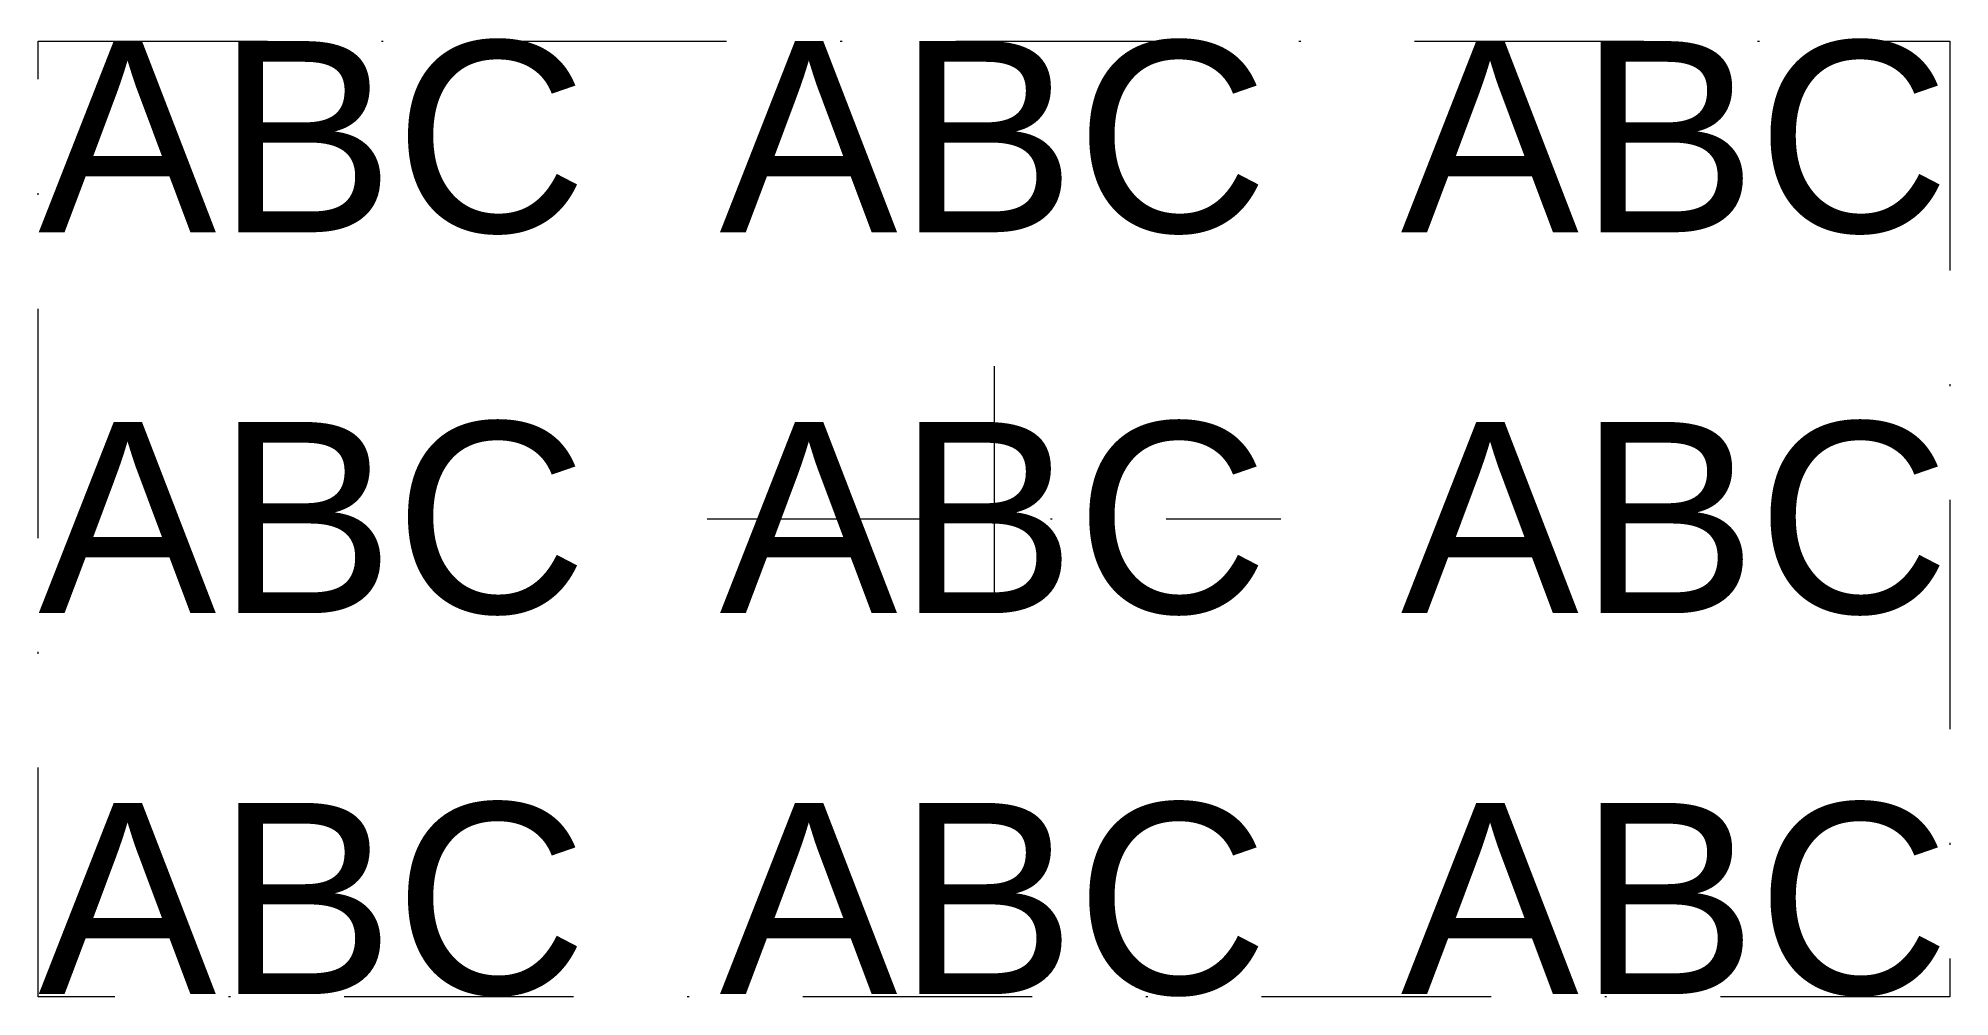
# Model space of a CAD drawing. Header units: millimetres. Extents: x -50 to 50, y -25 to 25.
import ezdxf

# ---------------------------------------------------------------- set-up
doc = ezdxf.new("R2010")
doc.units = ezdxf.units.MM
doc.linetypes.add('DASHDOT', pattern=[24, 12, -5.95, 0.1, -5.95])
doc.layers.get('0').update_dxf_attribs({"lineweight": 25, "true_color": 0xffffff})
doc.styles.add('textstyle11', font='')
doc.styles.add('textstyle12', font='')
doc.styles.add('textstyle13', font='')
doc.styles.add('textstyle14', font='')
doc.styles.add('textstyle15', font='')
doc.styles.add('textstyle16', font='')
doc.styles.add('textstyle17', font='')
doc.styles.add('textstyle18', font='')
doc.styles.add('textstyle19', font='')
doc.styles.get('textstyle11').set_extended_font_data('Arial')
doc.styles.get('textstyle12').set_extended_font_data('Arial')
doc.styles.get('textstyle13').set_extended_font_data('Arial')
doc.styles.get('textstyle14').set_extended_font_data('Arial')
doc.styles.get('textstyle15').set_extended_font_data('Arial')
doc.styles.get('textstyle16').set_extended_font_data('Arial')
doc.styles.get('textstyle17').set_extended_font_data('Arial')
doc.styles.get('textstyle18').set_extended_font_data('Arial')
doc.styles.get('textstyle19').set_extended_font_data('Arial')

msp = doc.modelspace()

# ---------------------------------------------------------------- linework, layer by layer
at = {"color": 1, "linetype": 'DASHDOT', "lineweight": 13, "true_color": 0xff0000}
for p, q in [((-50, 25), (50, 25)), ((-50, -25), (-50, 25)), ((50, 25), (50, -25)), ((0, 8), (0, -8)), ((-15, 0), (15, 0)), ((50, -25), (-50, -25))]:
    msp.add_line(p, q, dxfattribs=at)

# ---------------------------------------------------------------- texts
at = {"char_height": 10}
for insert, attachment_point, style in [((-50, 25), 1, 'textstyle15'), ((0, 25), 2, 'textstyle16'), ((50, 25), 3, 'textstyle17'), ((-50, 0), 4, 'textstyle18'), ((0, 0), 5, 'textstyle19'), ((50, 0), 6, 'textstyle11'), ((-50, -25), 7, 'textstyle12'), ((0, -25), 8, 'textstyle13'), ((50, -25), 9, 'textstyle14')]:
    msp.add_mtext('ABC', dxfattribs=dict(at, insert=insert, attachment_point=attachment_point, style=style))

doc.saveas('drawing.dxf')
